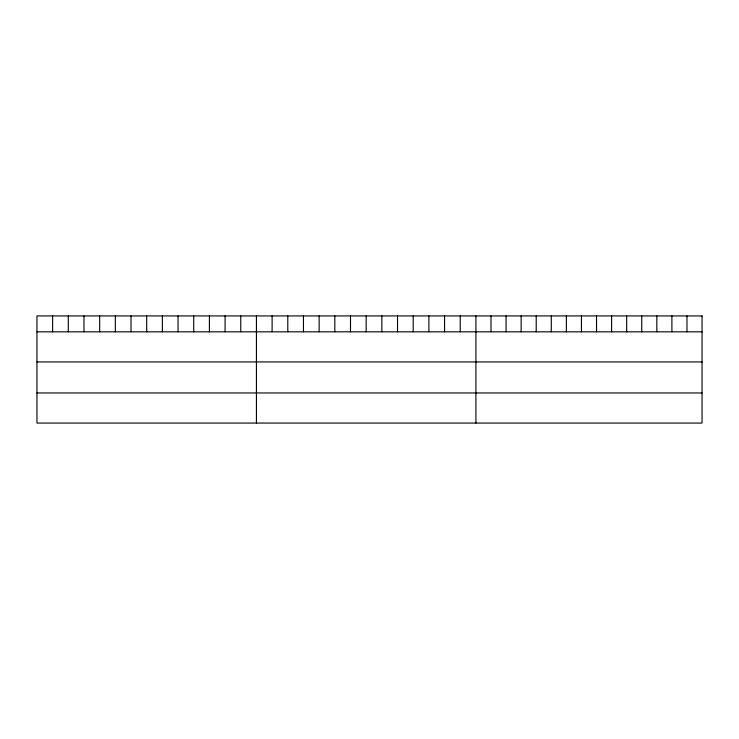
<?xml version="1.0" encoding="UTF-8"?>
<svg xmlns="http://www.w3.org/2000/svg" width="739" height="739" viewBox="0 0 739 739"><rect width="100%" height="100%" fill="white"/><g stroke="black" fill="none" stroke-linecap="round" stroke-linejoin="round"><path stroke-width="1.11" d="M36.95 331.829L702.05 331.829M36.95 361.944L702.05 361.944M36.95 392.963L702.05 392.963M686.974 315.932L686.974 331.829M671.899 315.932L671.899 331.829M656.823 315.932L656.823 331.829M641.748 315.932L641.748 331.829M626.672 315.932L626.672 331.829M611.596 315.932L611.596 331.829M596.521 315.932L596.521 331.829M581.445 315.932L581.445 331.829M566.37 315.932L566.37 331.829M551.294 315.932L551.294 331.829M536.218 315.932L536.218 331.829M521.143 315.932L521.143 331.829M506.067 315.932L506.067 331.829M490.992 315.932L490.992 331.829M475.916 315.932L475.916 423.068M460.24 315.932L460.24 331.829M444.564 315.932L444.564 331.829M428.888 315.932L428.888 331.829M413.203 315.932L413.203 331.829M397.527 315.932L397.527 331.829M381.851 315.932L381.851 331.829M366.174 315.932L366.174 331.829M350.498 315.932L350.498 331.829M334.822 315.932L334.822 331.829M319.146 315.932L319.146 331.829M303.461 315.932L303.461 331.829M287.785 315.932L287.785 331.829M272.109 315.932L272.109 331.829M256.433 315.932L256.433 423.068M240.757 315.932L240.757 331.829M225.081 315.932L225.081 331.829M209.405 315.932L209.405 331.829M193.72 315.932L193.72 331.829M178.044 315.932L178.044 331.829M162.368 315.932L162.368 331.829M146.691 315.932L146.691 331.829M131.015 315.932L131.015 331.829M115.339 315.932L115.339 331.829M99.663 315.932L99.663 331.829M83.978 315.932L83.978 331.829M68.302 315.932L68.302 331.829M52.626 315.932L52.626 331.829M702.05 315.932L36.95 315.932L36.95 423.068L702.05 423.068L702.05 315.932"/></g></svg>
